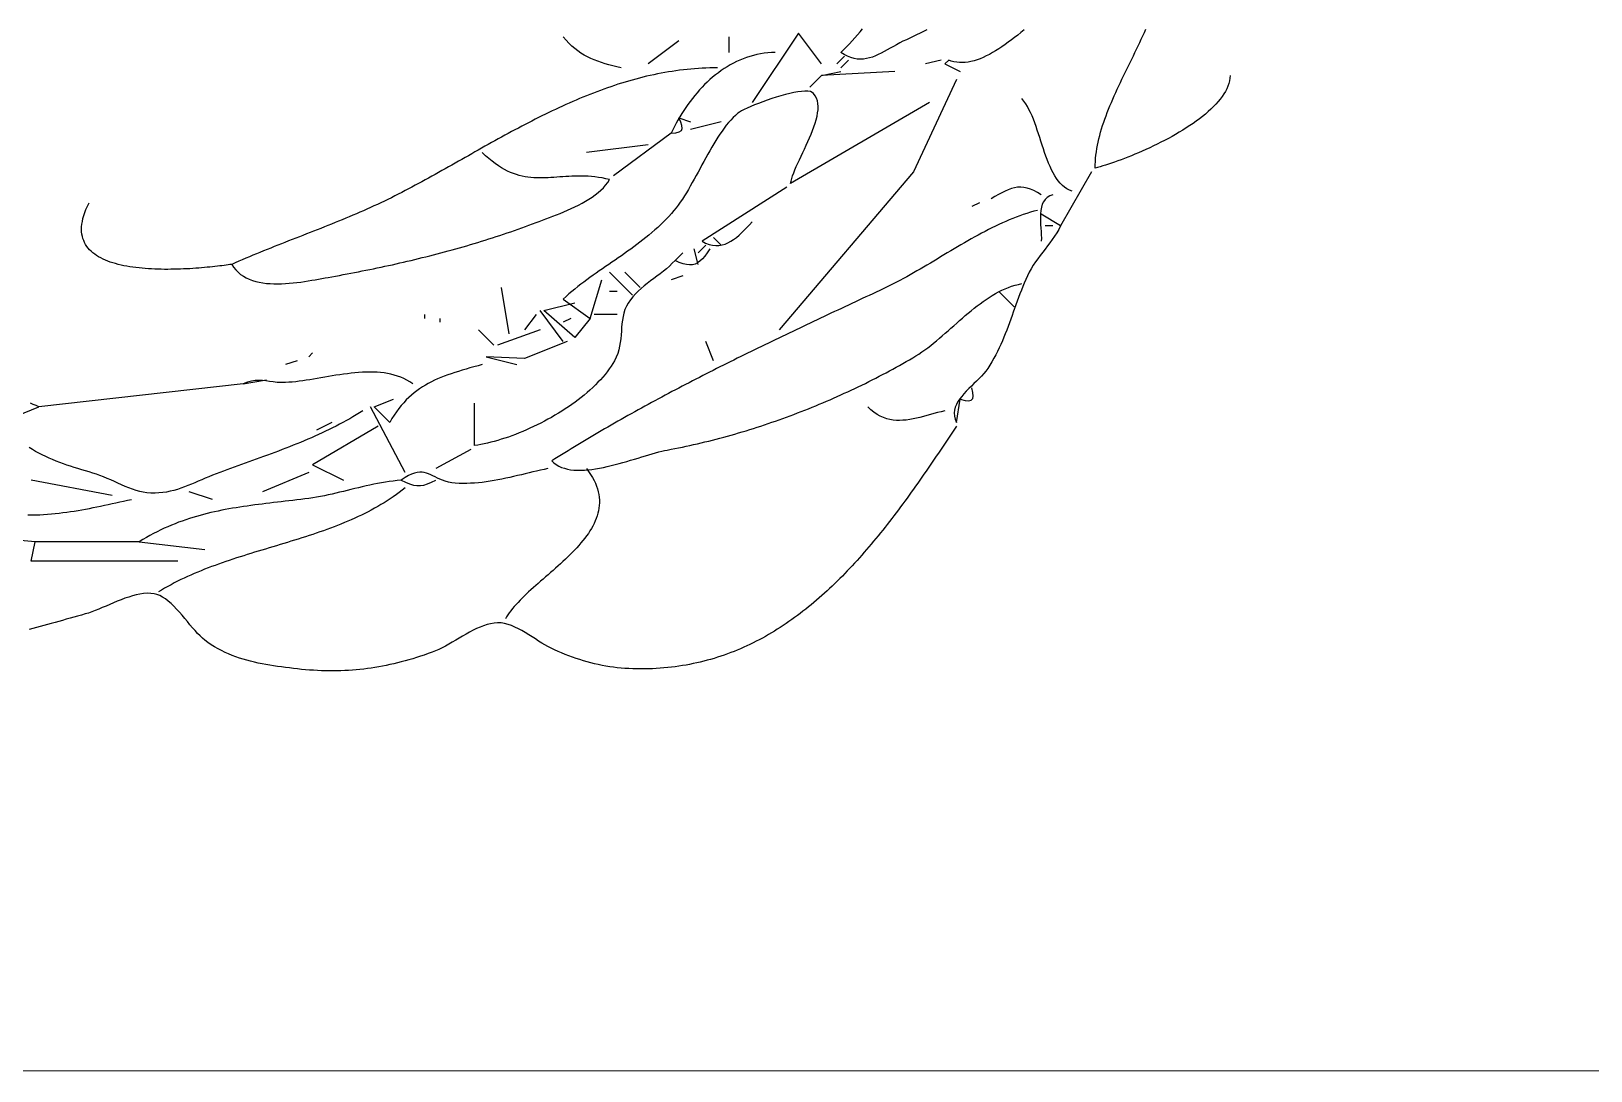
# Model space of a CAD drawing. Header units: millimetres. Extents: x 0 to 171, y 0 to 100.
# Drawn here: x 116.74 to 150.3, y 0 to 22.38 of the extents above; entities that cross this region are included whole.
import ezdxf

# ---------------------------------------------------------------- set-up
doc = ezdxf.new("R2010")
doc.units = ezdxf.units.MM
doc.layers.add('cut', color=7, linetype='CONTINUOUS', lineweight=0)
doc.layers.add('Gravur', color=7, linetype='CONTINUOUS')

msp = doc.modelspace()

# ---------------------------------------------------------------- linework, layer by layer
at = {"layer": 'cut'}
msp.add_line((171.046, 0), (0, 0), dxfattribs=at)
at = {"layer": 'Gravur'}
for points in [[(129.434, 21.587), (129.344, 21.608), (129.257, 21.63), (129.173, 21.652), (129.09, 21.675), (129.01, 21.7), (128.932, 21.727), (128.856, 21.757), (128.782, 21.788), (128.71, 21.823), (128.64, 21.861), (128.571, 21.903), (128.504, 21.949), (128.438, 21.999), (128.374, 22.054), (128.311, 22.114), (128.25, 22.18), (128.189, 22.251)], [(130.678, 22.168), (130.014, 21.67)], [(131.756, 22.251), (131.756, 21.919)], [(133.747, 21.67), (133.249, 22.334), (132.254, 20.841)], [(136.015, 22.402), (135.941, 22.365), (135.867, 22.329), (135.793, 22.294), (135.719, 22.259), (135.645, 22.225), (135.572, 22.191), (135.5, 22.157), (135.43, 22.121), (135.361, 22.084), (135.293, 22.047), (135.227, 22.009), (135.161, 21.972), (135.097, 21.937), (135.033, 21.903), (134.969, 21.872), (134.905, 21.844), (134.842, 21.819), (134.778, 21.799), (134.713, 21.784), (134.649, 21.775), (134.583, 21.772), (134.516, 21.776), (134.448, 21.787), (134.379, 21.806), (134.309, 21.834), (134.236, 21.872), (134.162, 21.919), (134.226, 21.979), (134.288, 22.041), (134.349, 22.103), (134.408, 22.166), (134.465, 22.23), (134.521, 22.295), (134.577, 22.361), (134.631, 22.427)], [(138.105, 22.404), (138.038, 22.348), (137.97, 22.293), (137.902, 22.239), (137.834, 22.187), (137.766, 22.136), (137.698, 22.087), (137.63, 22.04), (137.562, 21.995), (137.494, 21.953), (137.426, 21.913), (137.358, 21.876), (137.291, 21.842), (137.225, 21.811), (137.158, 21.783), (137.093, 21.759), (137.028, 21.739), (136.963, 21.722), (136.9, 21.71), (136.837, 21.702), (136.776, 21.698), (136.715, 21.699), (136.656, 21.705), (136.597, 21.716), (136.54, 21.732), (136.484, 21.753), (136.401, 21.67), (136.733, 21.504)], [(142.54, 21.421), (142.535, 21.364), (142.525, 21.307), (142.51, 21.25), (142.49, 21.193), (142.466, 21.137), (142.437, 21.08), (142.404, 21.024), (142.367, 20.969), (142.326, 20.914), (142.281, 20.859), (142.233, 20.805), (142.181, 20.751), (142.126, 20.697), (142.068, 20.645), (142.008, 20.592), (141.945, 20.541), (141.879, 20.49), (141.811, 20.44), (141.741, 20.39), (141.67, 20.342), (141.596, 20.294), (141.521, 20.247), (141.445, 20.201), (141.367, 20.155), (141.289, 20.111), (141.21, 20.068), (141.13, 20.025), (141.049, 19.984), (140.969, 19.944), (140.888, 19.905), (140.808, 19.867), (140.728, 19.83), (140.648, 19.794), (140.569, 19.76), (140.491, 19.727), (140.414, 19.695), (140.338, 19.665), (140.264, 19.636), (140.191, 19.608), (140.12, 19.582), (140.051, 19.558), (139.983, 19.535), (139.919, 19.513), (139.857, 19.493), (139.797, 19.475), (139.74, 19.459), (139.687, 19.444), (139.636, 19.43), (139.637, 19.5), (139.64, 19.57), (139.645, 19.64), (139.652, 19.709), (139.661, 19.779), (139.672, 19.85), (139.684, 19.92), (139.699, 19.99), (139.715, 20.061), (139.733, 20.131), (139.752, 20.202), (139.773, 20.273), (139.795, 20.343), (139.818, 20.414), (139.843, 20.485), (139.869, 20.556), (139.896, 20.628), (139.924, 20.699), (139.953, 20.77), (139.983, 20.841), (140.014, 20.913), (140.045, 20.984), (140.078, 21.056), (140.111, 21.127), (140.144, 21.199), (140.178, 21.27), (140.212, 21.342), (140.247, 21.414), (140.281, 21.485), (140.316, 21.557), (140.351, 21.629), (140.387, 21.701), (140.422, 21.772), (140.457, 21.844), (140.492, 21.916), (140.526, 21.988), (140.561, 22.06), (140.594, 22.131), (140.628, 22.203), (140.661, 22.275), (140.693, 22.347), (140.725, 22.419)], [(132.752, 21.919), (132.671, 21.916), (132.591, 21.909), (132.512, 21.9), (132.434, 21.887), (132.357, 21.871), (132.282, 21.853), (132.207, 21.832), (132.134, 21.808), (132.062, 21.781), (131.991, 21.752), (131.921, 21.72), (131.852, 21.686), (131.785, 21.649), (131.718, 21.61), (131.653, 21.569), (131.589, 21.526), (131.527, 21.48), (131.465, 21.433), (131.405, 21.384), (131.346, 21.333), (131.288, 21.28), (131.232, 21.225), (131.177, 21.169), (131.123, 21.111), (131.07, 21.051), (131.019, 20.991), (130.969, 20.928), (130.921, 20.865), (130.874, 20.8), (130.828, 20.735), (130.783, 20.668), (130.74, 20.6), (130.699, 20.531), (130.659, 20.462), (130.62, 20.392), (130.582, 20.321), (130.546, 20.249), (130.512, 20.177), (130.614, 20.187), (130.686, 20.207), (130.731, 20.238), (130.75, 20.283), (130.745, 20.342), (130.721, 20.417), (130.678, 20.509), (130.927, 20.426)], [(134.245, 21.836), (134.079, 21.67)], [(131.507, 21.587), (131.425, 21.587), (131.342, 21.585), (131.26, 21.582), (131.178, 21.578), (131.097, 21.574), (131.016, 21.568), (130.935, 21.561), (130.854, 21.553), (130.774, 21.544), (130.693, 21.534), (130.614, 21.523), (130.534, 21.511), (130.454, 21.499), (130.375, 21.485), (130.296, 21.47), (130.218, 21.455), (130.139, 21.439), (130.061, 21.422), (129.983, 21.404), (129.906, 21.385), (129.828, 21.365), (129.751, 21.345), (129.674, 21.324), (129.597, 21.302), (129.52, 21.279), (129.444, 21.256), (129.368, 21.232), (129.292, 21.207), (129.216, 21.181), (129.14, 21.155), (129.065, 21.128), (128.989, 21.101), (128.914, 21.073), (128.839, 21.044), (128.764, 21.015), (128.69, 20.985), (128.615, 20.954), (128.541, 20.923), (128.467, 20.892), (128.393, 20.86), (128.319, 20.827), (128.245, 20.794), (128.171, 20.761), (128.098, 20.727), (128.024, 20.693), (127.951, 20.658), (127.878, 20.623), (127.805, 20.587), (127.732, 20.551), (127.659, 20.515), (127.587, 20.478), (127.514, 20.441), (127.442, 20.404), (127.369, 20.366), (127.297, 20.328), (127.225, 20.29), (127.152, 20.252), (127.08, 20.213), (127.008, 20.174), (126.936, 20.135), (126.864, 20.096), (126.793, 20.057), (126.721, 20.017), (126.649, 19.977), (126.577, 19.937), (126.506, 19.897), (126.434, 19.857), (126.363, 19.817), (126.291, 19.777), (126.22, 19.737), (126.148, 19.696), (126.077, 19.656), (126.005, 19.615), (125.934, 19.575), (125.862, 19.535), (125.791, 19.494), (125.719, 19.454), (125.648, 19.414), (125.576, 19.374), (125.505, 19.334), (125.433, 19.294), (125.362, 19.254), (125.29, 19.215), (125.219, 19.175), (125.147, 19.136), (125.075, 19.097), (125.004, 19.058), (124.932, 19.019), (124.86, 18.981), (124.788, 18.943), (124.715, 18.904), (124.641, 18.866), (124.567, 18.828), (124.492, 18.791), (124.418, 18.755), (124.343, 18.719), (124.268, 18.683), (124.193, 18.648), (124.118, 18.614), (124.042, 18.579), (123.967, 18.545), (123.891, 18.512), (123.815, 18.479), (123.739, 18.446), (123.663, 18.414), (123.587, 18.381), (123.51, 18.349), (123.434, 18.318), (123.357, 18.286), (123.281, 18.255), (123.204, 18.224), (123.127, 18.193), (123.05, 18.163), (122.974, 18.132), (122.897, 18.102), (122.82, 18.071), (122.743, 18.041), (122.666, 18.011), (122.589, 17.981), (122.512, 17.951), (122.434, 17.92), (122.357, 17.89), (122.28, 17.86), (122.203, 17.83), (122.126, 17.8), (122.049, 17.769), (121.973, 17.739), (121.896, 17.708), (121.819, 17.677), (121.742, 17.646), (121.665, 17.615), (121.589, 17.584), (121.512, 17.552), (121.436, 17.52), (121.36, 17.488), (121.284, 17.456), (121.207, 17.423), (121.132, 17.39), (121.056, 17.357), (121.097, 17.294), (121.143, 17.237), (121.193, 17.186), (121.248, 17.141), (121.307, 17.101), (121.369, 17.066), (121.435, 17.036), (121.504, 17.01), (121.575, 16.989), (121.649, 16.972), (121.726, 16.958), (121.804, 16.948), (121.884, 16.942), (121.965, 16.938), (122.047, 16.937), (122.129, 16.939), (122.212, 16.943), (122.296, 16.949), (122.378, 16.957), (122.461, 16.966), (122.542, 16.977), (122.623, 16.988), (122.702, 17), (122.779, 17.013), (122.855, 17.026), (122.927, 17.039), (122.998, 17.052), (123.065, 17.064), (123.129, 17.076), (123.211, 17.091), (123.293, 17.105), (123.375, 17.12), (123.456, 17.135), (123.538, 17.151), (123.62, 17.166), (123.701, 17.182), (123.783, 17.198), (123.864, 17.214), (123.945, 17.23), (124.026, 17.246), (124.108, 17.263), (124.189, 17.28), (124.27, 17.297), (124.351, 17.315), (124.432, 17.332), (124.513, 17.35), (124.593, 17.368), (124.674, 17.386), (124.755, 17.405), (124.835, 17.423), (124.916, 17.442), (124.996, 17.462), (125.077, 17.481), (125.157, 17.501), (125.237, 17.521), (125.318, 17.541), (125.398, 17.562), (125.478, 17.582), (125.558, 17.603), (125.638, 17.625), (125.717, 17.646), (125.797, 17.668), (125.877, 17.691), (125.956, 17.713), (126.036, 17.736), (126.115, 17.759), (126.195, 17.782), (126.274, 17.806), (126.353, 17.83), (126.432, 17.854), (126.511, 17.879), (126.59, 17.903), (126.669, 17.929), (126.748, 17.954), (126.827, 17.98), (126.905, 18.006), (126.984, 18.033), (127.062, 18.059), (127.141, 18.087), (127.219, 18.114), (127.297, 18.142), (127.375, 18.17), (127.453, 18.199), (127.531, 18.228), (127.609, 18.257), (127.675, 18.282), (127.745, 18.308), (127.818, 18.335), (127.892, 18.363), (127.969, 18.392), (128.047, 18.422), (128.125, 18.453), (128.205, 18.486), (128.284, 18.52), (128.364, 18.556), (128.442, 18.593), (128.52, 18.632), (128.596, 18.672), (128.67, 18.714), (128.742, 18.758), (128.811, 18.804), (128.877, 18.851), (128.94, 18.901), (128.998, 18.953), (129.053, 19.006), (129.102, 19.063), (129.146, 19.121), (129.185, 19.182), (129.104, 19.2), (129.026, 19.216), (128.949, 19.229), (128.873, 19.239), (128.799, 19.247), (128.726, 19.252), (128.654, 19.256), (128.583, 19.257), (128.513, 19.257), (128.445, 19.256), (128.377, 19.253), (128.311, 19.25), (128.245, 19.246), (128.18, 19.242), (128.115, 19.237), (128.051, 19.232), (127.988, 19.228), (127.925, 19.224), (127.863, 19.22), (127.801, 19.218), (127.739, 19.216), (127.677, 19.216), (127.615, 19.218), (127.554, 19.221), (127.492, 19.226), (127.431, 19.233), (127.369, 19.243), (127.307, 19.256), (127.244, 19.271), (127.182, 19.29), (127.119, 19.312), (127.055, 19.337), (126.991, 19.366), (126.926, 19.399), (126.86, 19.437), (126.794, 19.479), (126.727, 19.525), (126.658, 19.576), (126.589, 19.633), (126.519, 19.695), (126.447, 19.762)], [(135.323, 21.504), (133.747, 21.421), (134.162, 21.504)], [(134.328, 21.753), (134.162, 21.587)], [(136.318, 21.753), (135.987, 21.67)], [(136.65, 21.338), (135.726, 19.348), (132.835, 15.947)], [(133.747, 21.421), (133.498, 21.172)], [(136.07, 20.841), (133.083, 19.099), (133.093, 19.15), (133.107, 19.206), (133.126, 19.265), (133.149, 19.328), (133.176, 19.394), (133.205, 19.463), (133.238, 19.535), (133.272, 19.609), (133.308, 19.684), (133.345, 19.761), (133.382, 19.839), (133.419, 19.919), (133.456, 19.998), (133.491, 20.078), (133.525, 20.158), (133.556, 20.237), (133.585, 20.316), (133.611, 20.393), (133.633, 20.469), (133.651, 20.544), (133.664, 20.616), (133.672, 20.686), (133.674, 20.753), (133.67, 20.817), (133.658, 20.877), (133.64, 20.934), (133.613, 20.987), (133.578, 21.036), (133.549, 21.059), (133.507, 21.074), (133.454, 21.082), (133.391, 21.084), (133.319, 21.079), (133.24, 21.069), (133.155, 21.054), (133.064, 21.035), (132.97, 21.012), (132.873, 20.985), (132.774, 20.956), (132.676, 20.924), (132.578, 20.891), (132.483, 20.857), (132.391, 20.822), (132.304, 20.787), (132.223, 20.753), (132.149, 20.719), (132.083, 20.688), (132.027, 20.658), (131.981, 20.631), (131.948, 20.608), (131.896, 20.563), (131.846, 20.515), (131.796, 20.463), (131.747, 20.408), (131.699, 20.35), (131.652, 20.289), (131.606, 20.225), (131.561, 20.159), (131.516, 20.091), (131.472, 20.021), (131.428, 19.949), (131.385, 19.876), (131.342, 19.801), (131.3, 19.726), (131.258, 19.65), (131.216, 19.573), (131.174, 19.496), (131.133, 19.419), (131.091, 19.342), (131.05, 19.266), (131.008, 19.19), (130.966, 19.115), (130.924, 19.041), (130.882, 18.968), (130.839, 18.897), (130.796, 18.828), (130.753, 18.761), (130.709, 18.696), (130.664, 18.634), (130.619, 18.575), (130.573, 18.518), (130.518, 18.453), (130.461, 18.39), (130.402, 18.328), (130.343, 18.268), (130.283, 18.21), (130.222, 18.153), (130.16, 18.097), (130.098, 18.042), (130.034, 17.988), (129.97, 17.936), (129.906, 17.884), (129.84, 17.834), (129.775, 17.784), (129.708, 17.734), (129.642, 17.686), (129.575, 17.638), (129.508, 17.59), (129.44, 17.543), (129.372, 17.496), (129.305, 17.449), (129.237, 17.403), (129.169, 17.356), (129.101, 17.31), (129.033, 17.263), (128.966, 17.217), (128.899, 17.169), (128.831, 17.122), (128.765, 17.074), (128.699, 17.026), (128.633, 16.977), (128.567, 16.927), (128.503, 16.877), (128.439, 16.825), (128.375, 16.773), (128.312, 16.72), (128.25, 16.666), (128.189, 16.61), (128.77, 16.195), (129.019, 17.025)], [(139.139, 18.933), (139.081, 18.954), (139.028, 18.982), (138.977, 19.016), (138.929, 19.056), (138.884, 19.101), (138.842, 19.151), (138.803, 19.206), (138.765, 19.265), (138.73, 19.328), (138.696, 19.394), (138.664, 19.464), (138.633, 19.536), (138.604, 19.61), (138.575, 19.687), (138.548, 19.765), (138.521, 19.845), (138.495, 19.925), (138.469, 20.005), (138.442, 20.086), (138.416, 20.167), (138.39, 20.246), (138.362, 20.325), (138.334, 20.403), (138.306, 20.478), (138.276, 20.551), (138.244, 20.622), (138.211, 20.69), (138.177, 20.754), (138.14, 20.815), (138.101, 20.871), (138.06, 20.924)], [(130.512, 20.177), (129.268, 19.265)], [(131.59, 20.426), (130.927, 20.26)], [(130.014, 19.928), (128.687, 19.762)], [(139.553, 19.348), (138.89, 18.186), (138.475, 18.435)], [(133, 19.016), (131.176, 17.854), (131.253, 17.814), (131.329, 17.786), (131.401, 17.768), (131.472, 17.761), (131.54, 17.763), (131.607, 17.775), (131.671, 17.794), (131.734, 17.821), (131.795, 17.854), (131.856, 17.893), (131.915, 17.938), (131.973, 17.986), (132.03, 18.039), (132.086, 18.094), (132.143, 18.151), (132.198, 18.21), (132.254, 18.269)], [(138.475, 18.85), (138.394, 18.903), (138.317, 18.946), (138.243, 18.978), (138.171, 19), (138.102, 19.014), (138.034, 19.019), (137.967, 19.016), (137.901, 19.005), (137.834, 18.987), (137.766, 18.964), (137.697, 18.934), (137.626, 18.899), (137.553, 18.859), (137.477, 18.815), (137.397, 18.767)], [(138.724, 18.85), (138.656, 18.828), (138.601, 18.796), (138.556, 18.755), (138.521, 18.705), (138.495, 18.649), (138.477, 18.586), (138.465, 18.517), (138.459, 18.445), (138.457, 18.37), (138.458, 18.293), (138.462, 18.216), (138.466, 18.139), (138.471, 18.063), (138.475, 17.989), (138.477, 17.92), (138.475, 17.854)], [(121.056, 17.357), (121.019, 17.351), (120.979, 17.346), (120.938, 17.34), (120.893, 17.334), (120.847, 17.328), (120.799, 17.322), (120.748, 17.316), (120.696, 17.311), (120.642, 17.305), (120.586, 17.299), (120.528, 17.293), (120.469, 17.288), (120.409, 17.282), (120.347, 17.277), (120.284, 17.273), (120.22, 17.268), (120.155, 17.264), (120.09, 17.261), (120.023, 17.257), (119.955, 17.255), (119.887, 17.252), (119.819, 17.251), (119.75, 17.25), (119.681, 17.249), (119.612, 17.249), (119.542, 17.25), (119.473, 17.252), (119.403, 17.254), (119.334, 17.257), (119.265, 17.261), (119.197, 17.266), (119.129, 17.272), (119.062, 17.279), (118.995, 17.286), (118.93, 17.295), (118.865, 17.305), (118.801, 17.316), (118.738, 17.328), (118.677, 17.341), (118.616, 17.356), (118.558, 17.372), (118.5, 17.389), (118.445, 17.407), (118.391, 17.427), (118.339, 17.448), (118.288, 17.471), (118.24, 17.495), (118.194, 17.52), (118.15, 17.547), (118.109, 17.576), (118.07, 17.606), (118.033, 17.638), (117.999, 17.672), (117.968, 17.707), (117.94, 17.744), (117.914, 17.783), (117.892, 17.824), (117.872, 17.867), (117.856, 17.912), (117.844, 17.958), (117.834, 18.007), (117.828, 18.058), (117.826, 18.11), (117.828, 18.165), (117.833, 18.222), (117.843, 18.281), (117.856, 18.343), (117.873, 18.406), (117.895, 18.472), (117.921, 18.54), (117.952, 18.611), (117.987, 18.684)], [(138.392, 18.518), (138.316, 18.498), (138.24, 18.477), (138.165, 18.453), (138.089, 18.428), (138.014, 18.402), (137.938, 18.374), (137.863, 18.344), (137.788, 18.314), (137.713, 18.282), (137.638, 18.248), (137.563, 18.214), (137.489, 18.179), (137.414, 18.142), (137.34, 18.105), (137.265, 18.066), (137.191, 18.027), (137.117, 17.987), (137.043, 17.946), (136.969, 17.905), (136.895, 17.863), (136.822, 17.821), (136.748, 17.778), (136.674, 17.735), (136.601, 17.692), (136.528, 17.648), (136.454, 17.604), (136.381, 17.56), (136.308, 17.516), (136.235, 17.472), (136.162, 17.429), (136.089, 17.385), (136.016, 17.342), (135.943, 17.299), (135.871, 17.256), (135.798, 17.214), (135.725, 17.172), (135.653, 17.131), (135.58, 17.09), (135.508, 17.05), (135.435, 17.011), (135.363, 16.973), (135.291, 16.935), (135.219, 16.899), (135.146, 16.864), (135.074, 16.829), (134.999, 16.795), (134.924, 16.76), (134.85, 16.725), (134.775, 16.69), (134.7, 16.655), (134.625, 16.62), (134.55, 16.585), (134.475, 16.55), (134.4, 16.515), (134.325, 16.48), (134.25, 16.445), (134.175, 16.409), (134.101, 16.374), (134.026, 16.339), (133.951, 16.304), (133.876, 16.269), (133.801, 16.233), (133.726, 16.198), (133.651, 16.163), (133.576, 16.127), (133.501, 16.092), (133.426, 16.057), (133.352, 16.021), (133.277, 15.986), (133.202, 15.95), (133.127, 15.914), (133.052, 15.879), (132.978, 15.843), (132.903, 15.807), (132.828, 15.771), (132.753, 15.735), (132.679, 15.699), (132.604, 15.663), (132.529, 15.627), (132.455, 15.591), (132.38, 15.554), (132.306, 15.518), (132.231, 15.482), (132.157, 15.445), (132.082, 15.408), (132.008, 15.372), (131.934, 15.335), (131.859, 15.298), (131.785, 15.261), (131.711, 15.224), (131.637, 15.187), (131.562, 15.15), (131.488, 15.113), (131.414, 15.075), (131.34, 15.038), (131.266, 15), (131.192, 14.962), (131.119, 14.925), (131.045, 14.887), (130.971, 14.849), (130.897, 14.81), (130.824, 14.772), (130.75, 14.734), (130.677, 14.695), (130.603, 14.657), (130.53, 14.618), (130.456, 14.579), (130.383, 14.54), (130.31, 14.501), (130.237, 14.462), (130.164, 14.422), (130.091, 14.383), (130.018, 14.343), (129.945, 14.304), (129.872, 14.264), (129.8, 14.224), (129.727, 14.183), (129.654, 14.143), (129.582, 14.103), (129.51, 14.062), (129.437, 14.021), (129.365, 13.98), (129.293, 13.939), (129.221, 13.898), (129.149, 13.856), (129.077, 13.815), (129.005, 13.773), (128.934, 13.731), (128.862, 13.689), (128.791, 13.647), (128.719, 13.605), (128.648, 13.562), (128.577, 13.519), (128.506, 13.476), (128.435, 13.433), (128.364, 13.39), (128.293, 13.346), (128.222, 13.303), (128.152, 13.259), (128.081, 13.215), (128.011, 13.171), (127.941, 13.126), (127.988, 13.083), (128.039, 13.046), (128.095, 13.015), (128.154, 12.988), (128.216, 12.967), (128.281, 12.95), (128.349, 12.938), (128.42, 12.93), (128.493, 12.926), (128.568, 12.925), (128.646, 12.928), (128.725, 12.935), (128.805, 12.944), (128.887, 12.956), (128.969, 12.97), (129.053, 12.986), (129.137, 13.005), (129.221, 13.025), (129.306, 13.046), (129.39, 13.068), (129.474, 13.092), (129.558, 13.116), (129.64, 13.14), (129.722, 13.165), (129.802, 13.189), (129.881, 13.213), (129.958, 13.237), (130.033, 13.259), (130.106, 13.281), (130.176, 13.301), (130.244, 13.319), (130.309, 13.335), (130.371, 13.349), (130.429, 13.361), (130.51, 13.376), (130.591, 13.392), (130.672, 13.408), (130.753, 13.425), (130.834, 13.442), (130.915, 13.459), (130.996, 13.477), (131.077, 13.496), (131.158, 13.515), (131.239, 13.534), (131.319, 13.554), (131.4, 13.574), (131.481, 13.595), (131.561, 13.616), (131.642, 13.638), (131.722, 13.66), (131.803, 13.682), (131.883, 13.705), (131.963, 13.728), (132.043, 13.752), (132.123, 13.776), (132.203, 13.801), (132.283, 13.826), (132.363, 13.851), (132.443, 13.877), (132.522, 13.903), (132.601, 13.93), (132.681, 13.957), (132.76, 13.985), (132.839, 14.013), (132.918, 14.041), (132.997, 14.07), (133.075, 14.099), (133.154, 14.128), (133.232, 14.158), (133.311, 14.188), (133.389, 14.219), (133.467, 14.25), (133.544, 14.281), (133.622, 14.313), (133.7, 14.345), (133.777, 14.378), (133.854, 14.411), (133.931, 14.444), (134.008, 14.478), (134.084, 14.512), (134.161, 14.546), (134.237, 14.581), (134.313, 14.616), (134.388, 14.651), (134.464, 14.687), (134.539, 14.723), (134.615, 14.759), (134.69, 14.796), (134.764, 14.833), (134.839, 14.871), (134.913, 14.909), (134.987, 14.947), (135.061, 14.985), (135.135, 15.024), (135.208, 15.063), (135.281, 15.103), (135.354, 15.143), (135.426, 15.183), (135.499, 15.223), (135.571, 15.264), (135.643, 15.305), (135.714, 15.347), (135.779, 15.386), (135.844, 15.427), (135.908, 15.471), (135.972, 15.516), (136.035, 15.563), (136.098, 15.612), (136.16, 15.662), (136.222, 15.713), (136.284, 15.766), (136.346, 15.819), (136.408, 15.873), (136.47, 15.927), (136.531, 15.981), (136.593, 16.036), (136.655, 16.091), (136.717, 16.146), (136.779, 16.2), (136.841, 16.254), (136.904, 16.307), (136.967, 16.36), (137.03, 16.411), (137.094, 16.461), (137.158, 16.51), (137.223, 16.557), (137.288, 16.602), (137.354, 16.646), (137.421, 16.688), (137.489, 16.727), (137.557, 16.764), (137.626, 16.798), (137.696, 16.83), (137.767, 16.859), (137.838, 16.885), (137.911, 16.907), (137.985, 16.926), (138.06, 16.942)], [(137.148, 18.684), (136.982, 18.601)], [(138.89, 18.186), (138.85, 18.109), (138.808, 18.035), (138.762, 17.962), (138.713, 17.892), (138.663, 17.822), (138.611, 17.753), (138.559, 17.685), (138.506, 17.617), (138.454, 17.548), (138.403, 17.479), (138.353, 17.409), (138.304, 17.337), (138.259, 17.263), (138.216, 17.187), (138.177, 17.108), (138.143, 17.031), (138.11, 16.954), (138.078, 16.877), (138.047, 16.8), (138.017, 16.722), (137.987, 16.644), (137.959, 16.566), (137.93, 16.488), (137.902, 16.41), (137.874, 16.331), (137.847, 16.253), (137.819, 16.175), (137.79, 16.097), (137.761, 16.02), (137.732, 15.942), (137.702, 15.865), (137.671, 15.788), (137.638, 15.711), (137.605, 15.635), (137.57, 15.56), (137.534, 15.484), (137.496, 15.41), (137.456, 15.336), (137.414, 15.262), (137.37, 15.189), (137.324, 15.117), (137.284, 15.061), (137.239, 15.006), (137.19, 14.952), (137.138, 14.898), (137.083, 14.844), (137.027, 14.79), (136.971, 14.736), (136.916, 14.682), (136.862, 14.627), (136.811, 14.572), (136.763, 14.516), (136.72, 14.46), (136.682, 14.402), (136.65, 14.343), (136.626, 14.283), (136.611, 14.221), (136.604, 14.158), (136.608, 14.092), (136.623, 14.025), (136.65, 13.956), (136.733, 14.454), (136.835, 14.429), (136.912, 14.423), (136.967, 14.436), (137, 14.469), (137.012, 14.523), (137.006, 14.601), (136.982, 14.702)], [(138.724, 18.186), (138.558, 18.186)], [(131.59, 17.771), (131.424, 17.937)], [(131.341, 17.689), (131.286, 17.607), (131.234, 17.536), (131.183, 17.477), (131.132, 17.428), (131.081, 17.391), (131.028, 17.364), (130.971, 17.349), (130.91, 17.345), (130.843, 17.352), (130.769, 17.37), (130.687, 17.399), (130.595, 17.44), (130.537, 17.379), (130.475, 17.321), (130.411, 17.264), (130.344, 17.21), (130.276, 17.156), (130.207, 17.104), (130.138, 17.052), (130.068, 16.999), (129.999, 16.947), (129.932, 16.893), (129.867, 16.837), (129.803, 16.78), (129.743, 16.721), (129.687, 16.658), (129.635, 16.593), (129.587, 16.524), (129.549, 16.454), (129.518, 16.383), (129.494, 16.309), (129.476, 16.233), (129.463, 16.156), (129.454, 16.077), (129.446, 15.998), (129.44, 15.918), (129.434, 15.838), (129.427, 15.757), (129.417, 15.676), (129.404, 15.596), (129.386, 15.516), (129.363, 15.437), (129.332, 15.359), (129.294, 15.283), (129.258, 15.223), (129.22, 15.164), (129.179, 15.105), (129.136, 15.047), (129.09, 14.989), (129.041, 14.931), (128.99, 14.874), (128.937, 14.818), (128.882, 14.762), (128.824, 14.707), (128.765, 14.652), (128.704, 14.598), (128.641, 14.545), (128.576, 14.493), (128.51, 14.442), (128.443, 14.391), (128.374, 14.342), (128.303, 14.293), (128.232, 14.245), (128.159, 14.198), (128.086, 14.153), (128.012, 14.108), (127.936, 14.064), (127.861, 14.022), (127.784, 13.981), (127.707, 13.941), (127.63, 13.902), (127.552, 13.864), (127.474, 13.828), (127.397, 13.793), (127.319, 13.76), (127.241, 13.728), (127.163, 13.697), (127.086, 13.668), (127.009, 13.641), (126.932, 13.615), (126.856, 13.591), (126.781, 13.568), (126.707, 13.547), (126.633, 13.528), (126.56, 13.51), (126.489, 13.494), (126.418, 13.48), (126.349, 13.468), (126.282, 13.458), (126.282, 14.371)], [(130.761, 17.606), (130.595, 17.44)], [(131.093, 17.357), (131.01, 17.689)], [(131.258, 17.771), (131.093, 17.606)], [(129.682, 16.693), (129.185, 17.191)], [(129.848, 16.859), (129.517, 17.191)], [(127.028, 15.864), (126.862, 16.859)], [(130.761, 17.108), (130.512, 17.025)], [(128.77, 16.195), (128.438, 15.781), (127.775, 16.361), (128.438, 16.527)], [(129.351, 16.776), (129.185, 16.776)], [(137.894, 16.444), (137.563, 16.776)], [(125.203, 16.278), (125.203, 16.195)], [(125.535, 16.195), (125.535, 16.113)], [(127.609, 16.278), (127.36, 15.947)], [(128.189, 15.698), (127.692, 16.361)], [(128.355, 16.195), (128.189, 16.113)], [(129.351, 16.278), (128.853, 16.278)], [(126.696, 15.615), (126.364, 15.947)], [(127.692, 15.947), (126.779, 15.615)], [(122.798, 15.449), (122.715, 15.366)], [(128.272, 15.698), (127.36, 15.332), (126.53, 15.366), (127.194, 15.2)], [(131.424, 15.283), (131.258, 15.698)], [(122.466, 15.283), (122.217, 15.2)], [(126.447, 15.2), (126.357, 15.175), (126.269, 15.151), (126.182, 15.127), (126.098, 15.103), (126.016, 15.079), (125.935, 15.054), (125.856, 15.03), (125.779, 15.004), (125.704, 14.978), (125.63, 14.951), (125.559, 14.923), (125.488, 14.893), (125.42, 14.862), (125.353, 14.83), (125.287, 14.796), (125.223, 14.76), (125.16, 14.721), (125.099, 14.681), (125.039, 14.638), (124.98, 14.592), (124.923, 14.544), (124.867, 14.492), (124.812, 14.438), (124.758, 14.38), (124.705, 14.319), (124.654, 14.254), (124.603, 14.186), (124.553, 14.113), (124.504, 14.037), (124.457, 13.956), (124.125, 14.288), (124.54, 14.454)], [(121.305, 14.785), (116.908, 14.288)], [(124.954, 14.785), (124.892, 14.827), (124.828, 14.865), (124.762, 14.898), (124.695, 14.927), (124.626, 14.952), (124.555, 14.974), (124.483, 14.992), (124.41, 15.007), (124.335, 15.019), (124.26, 15.028), (124.183, 15.034), (124.105, 15.037), (124.027, 15.038), (123.948, 15.037), (123.868, 15.034), (123.788, 15.029), (123.707, 15.022), (123.626, 15.014), (123.545, 15.004), (123.463, 14.994), (123.382, 14.982), (123.3, 14.97), (123.219, 14.956), (123.138, 14.943), (123.057, 14.929), (122.977, 14.915), (122.897, 14.902), (122.818, 14.888), (122.739, 14.875), (122.661, 14.863), (122.584, 14.852), (122.509, 14.841), (122.434, 14.832), (122.36, 14.824), (122.288, 14.818), (122.217, 14.813), (122.124, 14.812), (122.036, 14.817), (121.952, 14.826), (121.872, 14.837), (121.793, 14.847), (121.716, 14.856), (121.638, 14.859), (121.56, 14.856), (121.479, 14.844), (121.394, 14.821), (121.305, 14.785), (121.802, 14.868)], [(116.079, 13.956), (116.908, 14.288), (116.848, 14.316), (116.787, 14.343), (116.724, 14.368)], [(123.876, 14.205), (123.807, 14.161), (123.737, 14.118), (123.666, 14.076), (123.595, 14.034), (123.523, 13.994), (123.45, 13.954), (123.377, 13.915), (123.303, 13.876), (123.228, 13.838), (123.153, 13.801), (123.077, 13.765), (123.001, 13.729), (122.925, 13.694), (122.848, 13.659), (122.771, 13.625), (122.693, 13.592), (122.615, 13.558), (122.537, 13.526), (122.458, 13.494), (122.379, 13.462), (122.3, 13.43), (122.221, 13.399), (122.142, 13.369), (122.063, 13.338), (121.983, 13.308), (121.904, 13.279), (121.824, 13.249), (121.744, 13.22), (121.665, 13.191), (121.585, 13.162), (121.506, 13.133), (121.427, 13.104), (121.348, 13.076), (121.269, 13.048), (121.19, 13.019), (121.112, 12.991), (121.033, 12.963), (120.955, 12.934), (120.878, 12.906), (120.801, 12.877), (120.724, 12.849), (120.644, 12.818), (120.566, 12.786), (120.489, 12.754), (120.413, 12.721), (120.337, 12.689), (120.263, 12.656), (120.188, 12.625), (120.114, 12.595), (120.039, 12.566), (119.964, 12.539), (119.888, 12.514), (119.811, 12.492), (119.734, 12.473), (119.654, 12.457), (119.574, 12.445), (119.491, 12.437), (119.407, 12.433), (119.32, 12.435), (119.231, 12.441), (119.154, 12.452), (119.077, 12.468), (119, 12.49), (118.922, 12.515), (118.844, 12.544), (118.766, 12.576), (118.688, 12.61), (118.61, 12.645), (118.532, 12.681), (118.454, 12.716), (118.376, 12.751), (118.299, 12.784), (118.222, 12.815), (118.145, 12.842), (118.07, 12.866), (117.989, 12.889), (117.909, 12.912), (117.829, 12.936), (117.749, 12.961), (117.67, 12.986), (117.591, 13.012), (117.512, 13.038), (117.434, 13.066), (117.357, 13.094), (117.28, 13.124), (117.204, 13.155), (117.129, 13.187), (117.055, 13.22), (116.981, 13.255), (116.909, 13.292), (116.837, 13.33), (116.767, 13.37), (116.698, 13.412)], [(124.788, 12.877), (124.042, 14.288)], [(136.401, 14.205), (136.323, 14.186), (136.244, 14.165), (136.167, 14.144), (136.09, 14.123), (136.014, 14.102), (135.939, 14.082), (135.864, 14.063), (135.79, 14.045), (135.717, 14.029), (135.644, 14.016), (135.571, 14.006), (135.5, 14), (135.428, 13.997), (135.358, 13.999), (135.288, 14.005), (135.218, 14.017), (135.149, 14.035), (135.08, 14.059), (135.012, 14.089), (134.944, 14.127), (134.876, 14.172), (134.809, 14.226), (134.742, 14.288)], [(136.65, 13.873), (136.607, 13.809), (136.564, 13.744), (136.521, 13.68), (136.478, 13.616), (136.435, 13.551), (136.392, 13.487), (136.348, 13.422), (136.305, 13.357), (136.261, 13.292), (136.217, 13.228), (136.173, 13.163), (136.129, 13.098), (136.085, 13.034), (136.041, 12.969), (135.996, 12.904), (135.951, 12.84), (135.906, 12.775), (135.861, 12.711), (135.816, 12.646), (135.771, 12.582), (135.725, 12.518), (135.679, 12.454), (135.633, 12.39), (135.587, 12.326), (135.541, 12.263), (135.494, 12.2), (135.447, 12.136), (135.4, 12.073), (135.353, 12.01), (135.306, 11.948), (135.258, 11.885), (135.21, 11.823), (135.162, 11.761), (135.114, 11.7), (135.065, 11.639), (135.016, 11.577), (134.967, 11.517), (134.917, 11.456), (134.868, 11.396), (134.818, 11.336), (134.768, 11.277), (134.717, 11.218), (134.666, 11.159), (134.615, 11.101), (134.564, 11.043), (134.512, 10.985), (134.46, 10.928), (134.408, 10.871), (134.355, 10.815), (134.302, 10.759), (134.249, 10.704), (134.195, 10.649), (134.141, 10.595), (134.087, 10.541), (134.032, 10.487), (133.977, 10.434), (133.922, 10.382), (133.866, 10.33), (133.81, 10.279), (133.753, 10.228), (133.697, 10.178), (133.639, 10.128), (133.582, 10.08), (133.524, 10.031), (133.465, 9.984), (133.407, 9.936), (133.348, 9.89), (133.288, 9.844), (133.228, 9.799), (133.168, 9.755), (133.107, 9.711), (133.046, 9.668), (132.984, 9.626), (132.922, 9.584), (132.859, 9.543), (132.796, 9.503), (132.733, 9.464), (132.669, 9.425), (132.604, 9.388), (132.54, 9.351), (132.474, 9.315), (132.409, 9.279), (132.342, 9.245), (132.276, 9.211), (132.208, 9.178), (132.141, 9.146), (132.073, 9.115), (132.004, 9.085), (131.935, 9.056), (131.865, 9.028), (131.795, 9), (131.724, 8.974), (131.653, 8.948), (131.581, 8.924), (131.509, 8.9), (131.436, 8.877), (131.362, 8.856), (131.288, 8.835), (131.214, 8.816), (131.139, 8.797), (131.063, 8.78), (130.987, 8.763), (130.91, 8.748), (130.833, 8.733), (130.755, 8.72), (130.676, 8.708), (130.597, 8.697), (130.517, 8.687), (130.437, 8.678), (130.356, 8.671), (130.274, 8.664), (130.192, 8.659), (130.109, 8.655), (130.026, 8.652), (129.942, 8.65), (129.857, 8.65), (129.772, 8.651), (129.686, 8.652), (129.6, 8.656), (129.517, 8.66), (129.435, 8.667), (129.353, 8.675), (129.271, 8.685), (129.189, 8.697), (129.108, 8.71), (129.026, 8.726), (128.945, 8.743), (128.864, 8.761), (128.783, 8.781), (128.703, 8.803), (128.623, 8.826), (128.544, 8.851), (128.465, 8.877), (128.387, 8.904), (128.309, 8.933), (128.232, 8.963), (128.156, 8.995), (128.08, 9.028), (128.005, 9.062), (127.931, 9.097), (127.858, 9.134), (127.793, 9.168), (127.727, 9.207), (127.659, 9.249), (127.59, 9.294), (127.519, 9.339), (127.447, 9.385), (127.374, 9.43), (127.301, 9.474), (127.226, 9.514), (127.152, 9.551), (127.077, 9.583), (127.002, 9.609), (126.927, 9.628), (126.853, 9.639), (126.779, 9.642), (126.703, 9.635), (126.627, 9.623), (126.552, 9.604), (126.476, 9.58), (126.4, 9.551), (126.324, 9.518), (126.249, 9.481), (126.174, 9.442), (126.099, 9.401), (126.024, 9.358), (125.95, 9.314), (125.876, 9.27), (125.802, 9.226), (125.729, 9.183), (125.656, 9.142), (125.583, 9.104), (125.511, 9.068), (125.44, 9.036), (125.369, 9.008), (125.284, 8.978), (125.2, 8.949), (125.117, 8.921), (125.034, 8.894), (124.951, 8.869), (124.869, 8.845), (124.787, 8.822), (124.705, 8.8), (124.623, 8.779), (124.542, 8.76), (124.461, 8.742), (124.38, 8.725), (124.3, 8.709), (124.219, 8.694), (124.138, 8.68), (124.057, 8.668), (123.977, 8.657), (123.896, 8.647), (123.815, 8.638), (123.734, 8.63), (123.653, 8.623), (123.571, 8.618), (123.489, 8.613), (123.407, 8.61), (123.325, 8.608), (123.242, 8.607), (123.158, 8.608), (123.075, 8.609), (122.99, 8.611), (122.906, 8.615), (122.82, 8.62), (122.734, 8.625), (122.647, 8.632), (122.56, 8.64), (122.472, 8.65), (122.383, 8.66), (122.298, 8.67), (122.213, 8.681), (122.128, 8.692), (122.043, 8.704), (121.959, 8.717), (121.875, 8.73), (121.792, 8.744), (121.709, 8.76), (121.627, 8.776), (121.545, 8.794), (121.463, 8.814), (121.383, 8.835), (121.302, 8.858), (121.223, 8.883), (121.144, 8.911), (121.066, 8.94), (120.989, 8.972), (120.913, 9.006), (120.838, 9.043), (120.763, 9.082), (120.69, 9.125), (120.617, 9.171), (120.546, 9.219), (120.475, 9.272), (120.425, 9.313), (120.375, 9.361), (120.322, 9.415), (120.269, 9.473), (120.215, 9.536), (120.159, 9.601), (120.103, 9.668), (120.046, 9.736), (119.988, 9.804), (119.93, 9.871), (119.871, 9.936), (119.811, 9.998), (119.751, 10.056), (119.691, 10.109), (119.63, 10.156), (119.569, 10.197), (119.508, 10.23), (119.447, 10.254), (119.386, 10.269), (119.313, 10.276), (119.238, 10.277), (119.161, 10.271), (119.083, 10.26), (119.003, 10.243), (118.922, 10.222), (118.841, 10.197), (118.759, 10.169), (118.677, 10.138), (118.595, 10.106), (118.513, 10.072), (118.432, 10.038), (118.352, 10.003), (118.272, 9.97), (118.195, 9.937), (118.119, 9.906), (118.045, 9.878), (117.973, 9.853), (117.904, 9.832), (117.822, 9.809), (117.74, 9.786), (117.659, 9.763), (117.578, 9.741), (117.497, 9.718), (117.416, 9.695), (117.335, 9.673), (117.255, 9.65), (117.175, 9.628), (117.094, 9.606), (117.014, 9.584), (116.935, 9.562), (116.855, 9.541), (116.775, 9.519), (116.696, 9.498)], [(124.208, 13.873), (122.798, 13.043), (123.461, 12.712)], [(123.212, 13.956), (122.881, 13.79)], [(126.199, 13.375), (125.452, 12.96)], [(122.715, 12.877), (121.719, 12.463)], [(127.858, 12.96), (127.779, 12.944), (127.699, 12.926), (127.618, 12.908), (127.537, 12.889), (127.455, 12.869), (127.373, 12.849), (127.29, 12.83), (127.207, 12.81), (127.123, 12.79), (127.039, 12.772), (126.955, 12.753), (126.87, 12.736), (126.786, 12.719), (126.701, 12.703), (126.617, 12.689), (126.532, 12.676), (126.448, 12.665), (126.364, 12.656), (126.28, 12.649), (126.197, 12.644), (126.114, 12.641), (126.032, 12.641), (125.95, 12.643), (125.868, 12.648), (125.79, 12.658), (125.719, 12.672), (125.653, 12.69), (125.593, 12.711), (125.536, 12.734), (125.484, 12.758), (125.434, 12.783), (125.386, 12.806), (125.339, 12.828), (125.294, 12.848), (125.248, 12.864), (125.201, 12.877), (125.152, 12.883), (125.101, 12.884), (125.047, 12.878), (124.99, 12.864), (124.927, 12.841), (124.86, 12.809), (124.786, 12.766), (124.706, 12.712), (124.799, 12.666), (124.885, 12.631), (124.965, 12.608), (125.041, 12.597), (125.116, 12.597), (125.193, 12.608), (125.272, 12.631), (125.358, 12.666), (125.452, 12.712)], [(128.687, 12.96), (128.736, 12.896), (128.779, 12.832), (128.818, 12.769), (128.852, 12.707), (128.881, 12.645), (128.906, 12.583), (128.927, 12.523), (128.943, 12.462), (128.955, 12.403), (128.964, 12.343), (128.968, 12.285), (128.969, 12.227), (128.966, 12.169), (128.959, 12.112), (128.949, 12.055), (128.936, 11.999), (128.92, 11.944), (128.901, 11.888), (128.879, 11.834), (128.854, 11.779), (128.827, 11.725), (128.797, 11.672), (128.764, 11.619), (128.73, 11.566), (128.693, 11.514), (128.654, 11.462), (128.614, 11.411), (128.571, 11.36), (128.527, 11.309), (128.482, 11.259), (128.435, 11.208), (128.387, 11.159), (128.338, 11.109), (128.288, 11.06), (128.236, 11.011), (128.184, 10.963), (128.132, 10.914), (128.079, 10.866), (128.025, 10.819), (127.972, 10.771), (127.918, 10.724), (127.864, 10.677), (127.81, 10.63), (127.756, 10.584), (127.703, 10.537), (127.65, 10.491), (127.598, 10.445), (127.547, 10.399), (127.496, 10.353), (127.446, 10.308), (127.398, 10.263), (127.35, 10.217), (127.304, 10.172), (127.26, 10.127), (127.217, 10.082), (127.176, 10.037), (127.136, 9.993), (127.099, 9.948), (127.063, 9.903), (127.03, 9.859), (126.999, 9.814), (126.971, 9.77), (126.945, 9.725)], [(118.484, 12.38), (116.742, 12.712)], [(124.706, 12.712), (124.619, 12.704), (124.533, 12.694), (124.447, 12.683), (124.363, 12.67), (124.279, 12.656), (124.195, 12.64), (124.113, 12.624), (124.03, 12.606), (123.948, 12.588), (123.866, 12.569), (123.785, 12.55), (123.704, 12.53), (123.622, 12.51), (123.541, 12.49), (123.46, 12.47), (123.378, 12.451), (123.297, 12.432), (123.215, 12.413), (123.133, 12.395), (123.05, 12.378), (122.967, 12.362), (122.884, 12.347), (122.8, 12.333), (122.715, 12.321), (122.628, 12.309), (122.543, 12.298), (122.457, 12.288), (122.373, 12.277), (122.288, 12.267), (122.205, 12.257), (122.121, 12.247), (122.039, 12.237), (121.956, 12.228), (121.874, 12.218), (121.793, 12.208), (121.712, 12.198), (121.631, 12.188), (121.551, 12.178), (121.471, 12.167), (121.391, 12.156), (121.312, 12.145), (121.233, 12.133), (121.154, 12.12), (121.075, 12.107), (120.997, 12.094), (120.919, 12.079), (120.841, 12.064), (120.763, 12.048), (120.685, 12.031), (120.608, 12.014), (120.531, 11.995), (120.453, 11.976), (120.376, 11.955), (120.299, 11.933), (120.222, 11.91), (120.146, 11.886), (120.069, 11.86), (119.992, 11.833), (119.915, 11.805), (119.838, 11.775), (119.761, 11.744), (119.684, 11.711), (119.607, 11.676), (119.53, 11.64), (119.453, 11.602), (119.376, 11.562), (119.298, 11.521), (119.221, 11.477), (119.143, 11.432), (119.065, 11.384), (120.475, 11.218)], [(124.788, 12.546), (124.726, 12.496), (124.663, 12.448), (124.599, 12.401), (124.534, 12.356), (124.468, 12.312), (124.402, 12.268), (124.335, 12.226), (124.267, 12.185), (124.199, 12.146), (124.13, 12.107), (124.06, 12.069), (123.99, 12.032), (123.919, 11.996), (123.847, 11.961), (123.775, 11.927), (123.703, 11.893), (123.629, 11.861), (123.556, 11.829), (123.482, 11.798), (123.408, 11.768), (123.333, 11.738), (123.258, 11.709), (123.182, 11.68), (123.106, 11.652), (123.03, 11.625), (122.953, 11.598), (122.876, 11.572), (122.799, 11.546), (122.722, 11.52), (122.644, 11.495), (122.567, 11.47), (122.489, 11.445), (122.411, 11.42), (122.332, 11.396), (122.254, 11.372), (122.176, 11.348), (122.097, 11.325), (122.019, 11.301), (121.94, 11.277), (121.862, 11.254), (121.783, 11.23), (121.705, 11.206), (121.626, 11.183), (121.548, 11.159), (121.47, 11.135), (121.392, 11.111), (121.314, 11.086), (121.236, 11.062), (121.158, 11.037), (121.081, 11.011), (121.004, 10.986), (120.927, 10.96), (120.851, 10.933), (120.774, 10.906), (120.699, 10.879), (120.623, 10.851), (120.548, 10.823), (120.473, 10.794), (120.399, 10.764), (120.325, 10.734), (120.251, 10.703), (120.178, 10.671), (120.106, 10.638), (120.034, 10.605), (119.962, 10.571), (119.892, 10.536), (119.821, 10.5), (119.752, 10.463), (119.683, 10.425), (119.614, 10.387), (119.547, 10.347), (119.48, 10.306)], [(120.641, 12.297), (120.143, 12.463)], [(116.669, 11.964), (116.755, 11.965), (116.841, 11.966), (116.926, 11.969), (117.01, 11.974), (117.094, 11.979), (117.177, 11.986), (117.26, 11.994), (117.343, 12.003), (117.425, 12.013), (117.507, 12.024), (117.588, 12.035), (117.669, 12.048), (117.751, 12.061), (117.832, 12.075), (117.913, 12.09), (117.994, 12.105), (118.075, 12.121), (118.156, 12.138), (118.237, 12.154), (118.319, 12.172), (118.401, 12.189), (118.483, 12.207), (118.565, 12.225), (118.648, 12.243), (118.731, 12.261), (118.815, 12.279), (118.899, 12.297)], [(119.894, 10.97), (116.742, 10.97), (116.825, 11.384), (113.176, 11.716)], [(119.065, 11.384), (116.825, 11.384)]]:
    msp.add_lwpolyline(points, dxfattribs=at)

doc.saveas('drawing.dxf')
